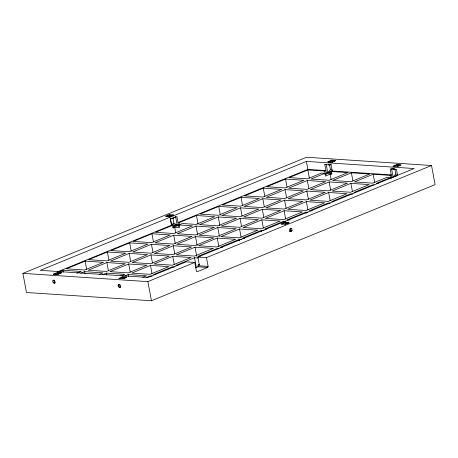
<?xml version="1.0" encoding="UTF-8"?>
<svg xmlns="http://www.w3.org/2000/svg" width="458" height="458" viewBox="0 0 458 458"><rect width="100%" height="100%" fill="white"/><g stroke="black" fill="none" stroke-linecap="round" stroke-linejoin="round"><path stroke-width="0.69" d="M195.589 267.753L197.936 266.791L198.228 264.953L199.499 264.432M197.879 257.058L414.129 168.533L306.362 161.411L40.287 270.334L148.054 277.456L186.16 261.861L194.759 262.428L196.396 271.193L197.135 271.754L207.68 267.432L208.121 266.396L206.478 257.631L197.879 257.058L199.373 265.033L198.228 264.953M289.754 231.015L290.332 230.208L290.029 228.616L291.752 228.725L292.049 230.322L291.185 231.536L289.462 231.422M328.209 164.708L329.554 164.932L330.453 169.712L327.733 172.66L325.26 173.845L324.739 171.057L307.833 169.941L289.078 177.618L307.421 178.826L321.487 173.072L324.922 173.296L325.449 176.09L330.138 174.166L331.569 174.263L331.048 171.475L332.216 170.994L391.258 174.893L390.09 175.374L373.178 174.258L354.423 181.935L372.766 183.148L386.833 177.389L390.273 177.618L376.207 183.372L378.325 183.515M397.567 175.311L396.445 169.334L390.142 168.916L391.785 177.687L393.084 176.977L395.798 174.034L394.905 169.248L392.203 168.802M53.34 274.124L57.433 274.651L61.452 272.71L57.439 272.447L53.34 274.124L56.059 274.56M173.37 214.905L169.271 216.582L165.258 216.319L169.357 214.636L173.37 214.905L172.866 215.403L169.426 215.174L166.494 216.376M335.731 160.426L331.632 162.109L327.619 161.84L331.724 160.163L335.731 160.426L335.227 160.93L331.787 160.701L328.272 162.138L331.712 162.367L334.643 161.17M52.762 280.851L53.603 280.119L54.742 280.983L55.04 282.575L54.199 283.307L53.059 282.443L52.762 280.851L54.519 280.13M120.717 287.143L119.549 287.624L118.404 286.765L118.107 285.168L118.948 284.435L120.093 285.3M119.549 287.624L120.391 286.891L119.864 284.447M324.739 171.057L325.913 170.576L307.856 169.386L178.042 222.525L179.187 222.599L196.476 215.523L214.819 216.737L196.064 224.414L182.307 223.504L178.792 224.947L179.313 227.735L174.727 227.431L173.261 228.032L172.74 225.239L171.595 225.164L170.479 219.187L176.925 216.548L178.563 225.313L177.194 225.073L173.885 223.178L171.464 224.695L170.302 218.477M172.929 226.819L177.194 225.073L175.643 216.783L172.992 218.397L173.885 223.178M22.9 273.369L306.557 157.249L431.522 165.504L435.1 184.631L151.443 300.751L26.478 292.496L22.9 273.369L147.865 281.624L194.759 262.428M166.597 216.657L169.351 216.84L171.109 216.124M170.158 219.027L175.643 216.783M57.593 271.834L171.595 225.164M58.973 271.812L62.855 270.226L81.198 271.439L76.721 273.271M85.125 261.106L66.37 268.789L84.713 269.997L103.468 262.32L85.125 261.106L86.659 269.31M107.395 251.992L88.64 259.669L106.983 260.883L125.738 253.205L107.395 251.992L108.93 260.19M129.666 242.877L110.91 250.555L129.253 251.763L148.008 244.085L129.666 242.877L131.2 251.076M151.936 233.757L133.181 241.435L151.524 242.648L170.279 234.971L151.936 233.757L153.47 241.956M172.74 225.239L155.451 232.321L173.794 233.528L192.549 225.851L178.792 224.947M218.747 206.409L199.991 214.086L218.334 215.294L237.089 207.617L218.747 206.409L220.412 215.289M241.017 197.289L222.262 204.966L240.61 206.18L259.36 198.503L241.017 197.289L242.551 205.487M263.287 188.175L244.538 195.852L262.881 197.06L281.63 189.383L263.287 188.175L264.821 196.373M285.557 179.055L266.808 186.732L285.151 187.946L303.9 180.269L285.557 179.055L287.092 187.253M53.992 274.422L57.508 272.985L60.948 273.208M57.353 274.388L61.452 272.71M172.763 227.689L178.563 225.313M179.221 225.594L178.248 225.989L179.553 226.08M53.059 282.443L54.817 281.727L54.617 280.662M54.199 283.307L55.372 282.826M80.803 273.237L84.638 271.663L102.981 272.876L99.1 274.468M106.909 262.548L88.154 270.226L106.496 271.439L125.252 263.762L106.909 262.548L108.443 270.747M129.179 253.429L110.424 261.106L128.767 262.32L147.522 254.642L129.179 253.429L130.713 261.627M151.449 244.314L132.694 251.992L151.037 253.205L169.792 245.528L151.449 244.314L152.983 252.513M173.719 235.194L154.964 242.872L173.307 244.085L192.062 236.408L173.719 235.194L175.254 243.398M195.99 226.08L177.235 233.757L195.577 234.971L214.333 227.294L195.99 226.08L197.65 234.96M218.26 216.966L199.505 224.643L217.848 225.851L236.603 218.174L218.26 216.966L219.92 225.846M240.53 207.846L221.775 215.523L240.118 216.737L258.873 209.06L240.53 207.846L242.064 216.044M262.8 198.732L244.045 206.409L262.388 207.617L281.143 199.94L262.8 198.732L264.335 206.93M285.071 189.612L266.316 197.289L284.658 198.503L303.414 190.826L285.071 189.612L286.605 197.81M307.341 180.498L288.586 188.175L306.929 189.383L325.684 181.706L307.341 180.498L308.875 188.696M324.922 173.296L310.856 179.055L329.205 180.269L347.954 172.592L331.048 171.475M332.29 170.794L327.733 172.66L326.182 164.37L324.796 164.599L326.434 173.364L332.039 173.737M324.94 174.658L326.697 173.943L325.26 173.845M102.54 274.691L106.416 273.105L124.759 274.319L120.883 275.905M128.692 263.985L109.937 271.663L128.28 272.876L147.035 265.199L128.692 263.985L130.227 272.184M150.963 254.871L132.207 262.548L150.55 263.762L169.305 256.085L150.963 254.871L152.497 263.069M173.233 245.751L154.478 253.429L172.821 254.642L191.576 246.965L173.233 245.751L174.767 253.95M195.503 236.637L176.748 244.314L195.091 245.528L213.846 237.851L195.503 236.637L197.163 245.517M217.773 227.517L199.018 235.194L217.361 236.408L236.116 228.731L217.773 227.517L219.434 236.402M240.044 218.403L221.288 226.08L239.631 227.294L258.386 219.617L240.044 218.403L241.578 226.601M262.314 209.283L243.559 216.96L261.902 218.174L280.657 210.497L262.314 209.283L263.848 217.481M284.584 200.169L265.829 207.846L284.172 209.06L302.927 201.383L284.584 200.169L286.118 208.367M306.854 191.055L288.099 198.732L306.442 199.94L325.197 192.263L306.854 191.055L308.389 199.253M329.125 181.935L310.369 189.612L328.712 190.826L347.467 183.148L329.125 181.935L330.659 190.133M351.395 172.821L332.64 180.498L350.983 181.706L369.738 174.029L351.395 172.821L352.929 181.019M122.79 276.764L118.685 278.441L122.698 278.71L126.803 277.027L122.79 276.764L123.105 278.63M124.965 275.865L128.2 274.542L146.543 275.756L142.707 277.325M150.47 265.428L131.715 273.105L150.064 274.313L168.813 266.636L150.47 265.428L152.004 273.626M172.74 256.308L153.991 263.985L172.334 265.199L191.083 257.522L172.74 256.308L174.275 264.506M195.011 247.194L176.261 254.871L194.604 256.085L213.354 248.402L195.011 247.194L196.677 256.074M217.281 238.074L198.532 245.751L216.874 246.965L235.63 239.288L217.281 238.074L218.947 246.959M239.557 228.96L220.802 236.637L239.145 237.851L257.9 230.174L239.557 228.96L241.091 237.158M261.827 219.84L243.072 227.517L261.415 228.731L280.17 221.054L261.827 219.84L263.361 228.038M284.097 210.726L265.342 218.403L283.685 219.617L302.44 211.94L284.097 210.726L285.632 218.924M306.368 201.606L287.613 209.283L305.955 210.497L324.711 202.82L306.368 201.606L307.902 209.804M328.638 192.492L309.883 200.169L328.226 201.383L346.981 193.705L328.638 192.492L330.172 200.69M350.908 183.372L332.153 191.049L350.496 192.263L369.251 184.585L350.908 183.372L352.442 191.57M397.069 164.479L392.964 166.162L396.977 166.426L401.082 164.748L397.069 164.479L397.384 166.346M119.338 278.739L122.858 277.302L126.293 277.525L123.368 278.727M393.622 166.46L397.138 165.017L400.578 165.246L397.647 166.443M118.107 285.168L119.28 284.687M118.404 286.765L120.162 286.044M146.148 277.554L149.984 275.985L152.102 276.122M198.051 257.98L194.524 257.751L175.769 265.428L177.904 265.566M241.887 239.7L239.065 239.517L220.309 247.194L222.428 247.331M264.089 230.58L261.335 230.397L242.585 238.074L244.698 238.217M285.723 221.42L283.605 221.283L264.856 228.96L266.917 229.097M307.994 212.306L305.875 212.163L287.126 219.84L289.948 220.029M391.533 168.687L393.084 176.977L397.641 175.111M285.151 222.29L281.046 223.968L285.059 224.231L289.164 222.554L285.151 222.29L285.592 224.821M281.704 224.265L285.219 222.828L288.66 223.052L285.059 224.231M206.478 257.631L431.522 165.504M331.895 171.384L327.733 172.66L331.707 172.924M393.084 176.977L396.651 175.883M330.155 164.634L331.483 164.72M392.855 168.773L394.842 168.905M324.796 164.599L331.1 165.017L332.216 170.994M391.567 178.225L390.611 178.162L390.09 175.374M374.1 184.906L372.692 184.814L353.937 192.492L355.345 192.583M352.534 194.072L350.422 193.929L331.666 201.606L333.779 201.749M330.264 203.186L328.151 203.049L309.396 210.726L312.219 210.909M290.332 230.208L292.049 230.322M218.913 248.774L216.794 248.631L198.039 256.308L200.157 256.451M198.377 265.755L208.121 266.396M197.936 266.791L207.68 267.432M174.389 267.008L172.254 266.865L153.499 274.542L155.617 274.685M395.798 174.034L397.687 174.361M330.453 169.712L332.336 170.044M291.752 228.725L290.584 228.347L289.719 229.561L290.017 231.153L291.185 231.536M373.178 174.258L374.713 182.456M332.165 162.693L331.724 160.163M330.138 174.166L331.151 179.588M306.362 161.411L307.856 169.386M307.833 169.941L309.368 178.139M305.875 212.163L306.133 213.531M283.605 221.283L283.863 222.645M261.335 230.397L261.592 231.765M239.065 239.517L239.322 240.879M196.476 215.523L198.142 224.403M194.524 257.751L196.316 267.312M179.187 222.599L179.708 225.393M174.727 227.431L175.746 232.853M169.798 217.166L169.357 214.636M147.865 281.624L151.443 300.751M128.2 274.542L128.583 276.592M106.416 273.105L106.8 275.155M84.638 271.663L85.022 273.712M62.855 270.226L63.238 272.275M57.76 274.313L57.439 272.447M177.194 225.073L173.01 225.25L171.464 224.695L177.194 225.073"/></g></svg>
